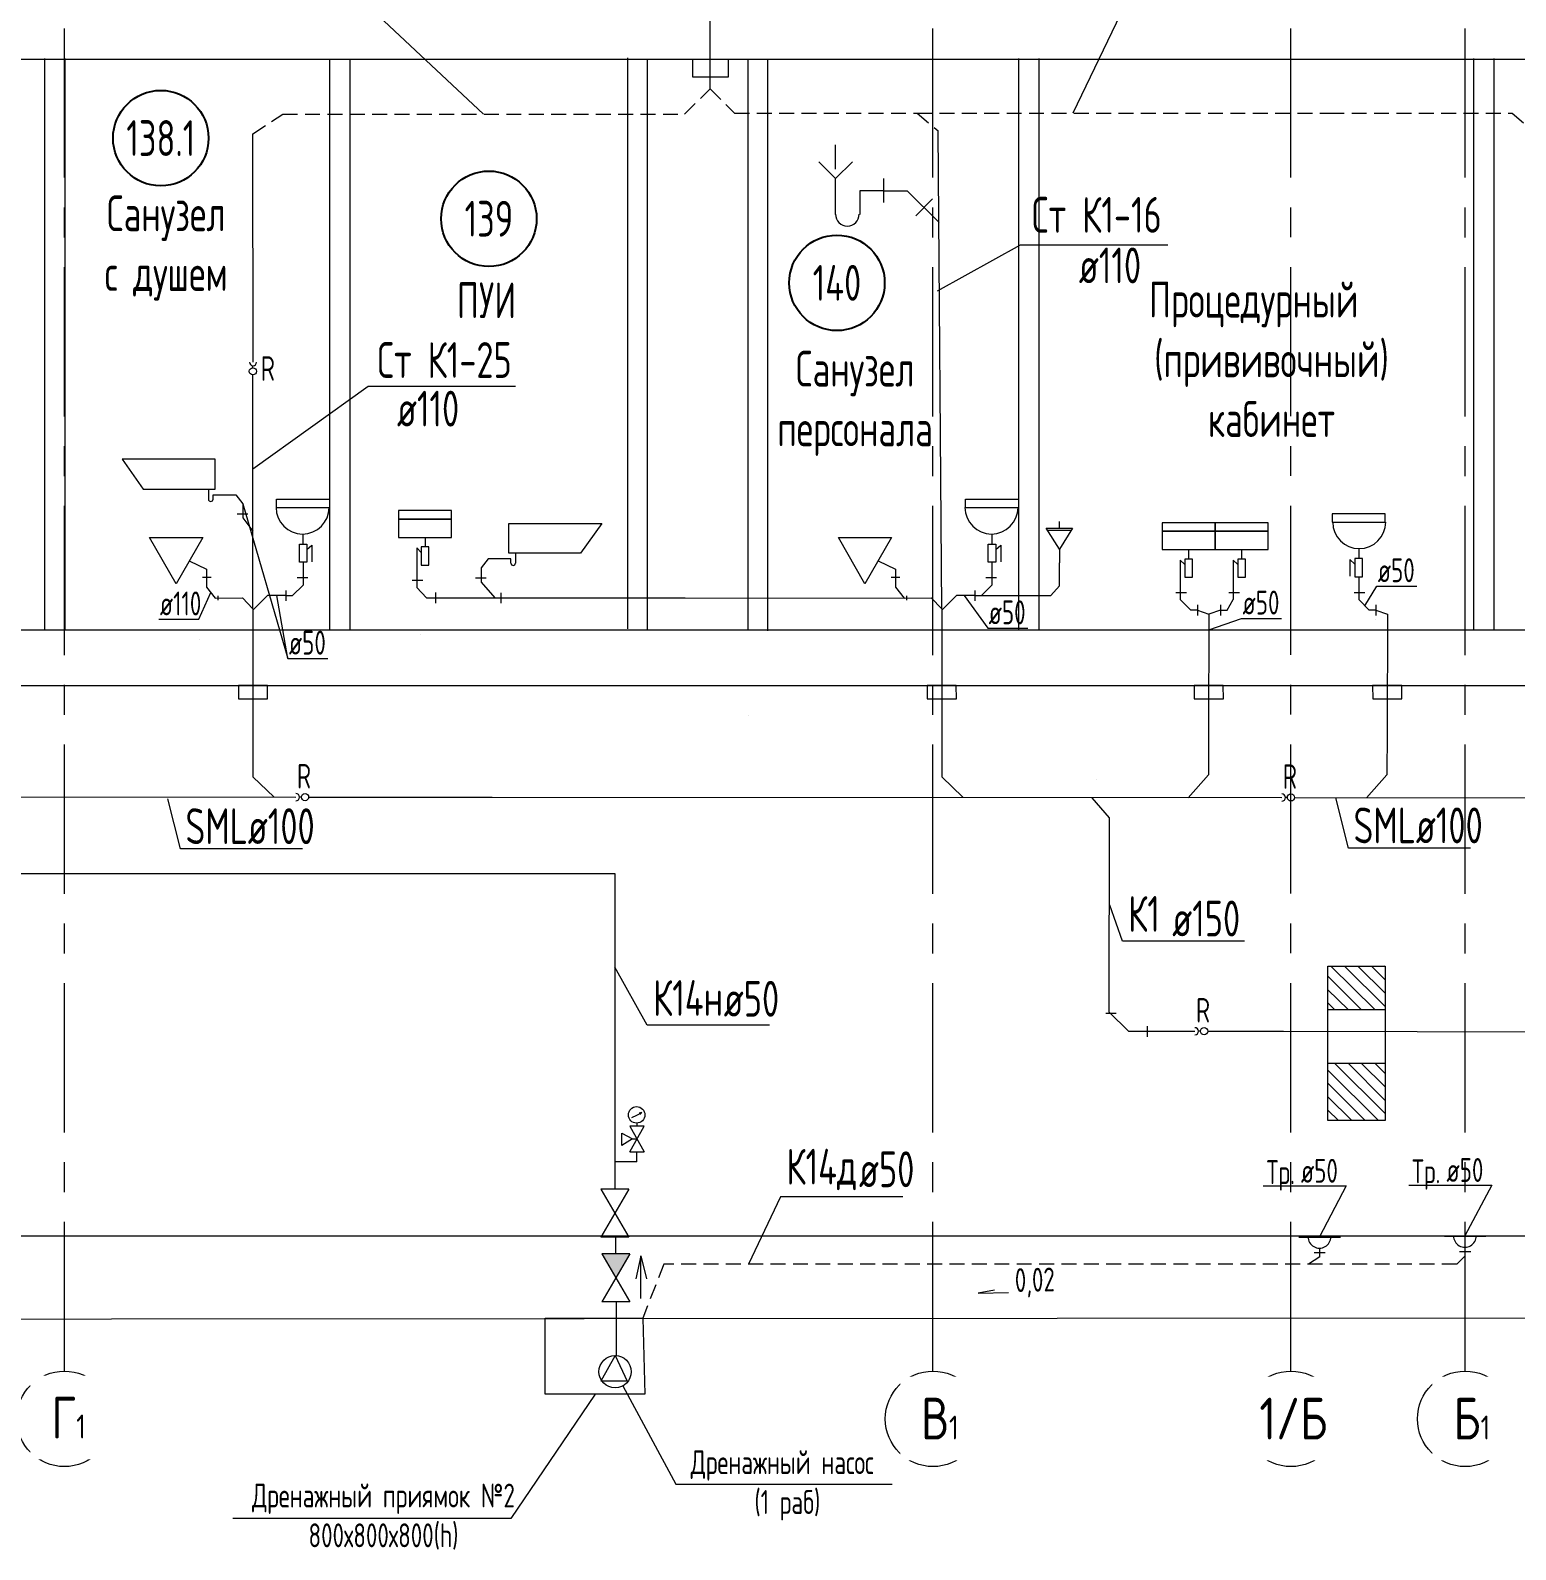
# Model space of a CAD drawing. Header units: millimetres. Extents: x -8689834 to 9419935, y -370377 to 166066.
# Drawn here: x -302838 to -290390, y -26857 to -14127 of the extents above; entities that cross this region are included whole.
import ezdxf
from ezdxf.enums import TextEntityAlignment as Align

# ---------------------------------------------------------------- set-up
doc = ezdxf.new("R2010")
doc.units = ezdxf.units.MM
doc.header["$MEASUREMENT"] = 0
doc.linetypes.add('01_base$0$DASHED2', pattern=[0.375, 0.25, -0.125])
doc.linetypes.add('CENTER', pattern=[2, 1.25, -0.25, 0.25, -0.25])
doc.layers.get('0').update_dxf_attribs({"color": 250, "lineweight": 9})
for name, color, linetype, lineweight in [('_ВК-переход на SML', 3, 'Continuous', 30), ('АР_Маркер экспликации', 239, 'Continuous', 13), ('АР_Номер помещения', 1, 'Continuous', 25), ('АР_Оси', 195, 'Continuous', 9), ('АР_Помещения_площадь', 19, 'Continuous', 9), ('ВК_канализация', 32, 'Continuous', 30), ('ФВ-5', 250, 'Continuous', 9)]:
    doc.layers.add(name, color=color, linetype=linetype, lineweight=lineweight)
for name, color, linetype in [('PDF _0', 7, 'Continuous'), ('PDF ___Text VK', 7, 'Continuous'), ('PDF __OBORUD', 1, 'Continuous'), ('PDF __ВК-Text В1', 7, 'Continuous'), ('PDF __ВК-В1', 5, 'Continuous'), ('PDF __ВК-К3', 7, 'Continuous'), ('PDF __ВК-питьевой фонтанчик', 7, 'Continuous'), ('PDF __ВК-противопожарные муфты', 1, 'Continuous'), ('PDF __ВК-стены', 7, 'Continuous'), ('PDF __ВК-текст К2', 7, 'Continuous'), ('PDF __Дренажные насосы', 1, 'Continuous'), ('PDF __К14', 3, 'Continuous'), ('PDF __насос', 1, 'Continuous'), ('PDF __Сантехника', 7, 'Continuous'), ('PDF _TEKSTBK', 7, 'Continuous'), ('PDF _надписи ВК', 7, 'Continuous'), ('АР_Кровля дорожки', 245, 'Continuous'), ('АР_Таблицы', 250, 'Continuous')]:
    doc.layers.add(name, color=color, linetype=linetype)
doc.layers.add('PDF __ВК-К1', color=7, linetype='Continuous', true_color=0xb80000)
doc.layers.add('PDF __ВК-К14н', color=190, linetype='Continuous', true_color=0x7f00ff)
doc.styles.add('ISOCPEUR', font='isocpeur.ttf', dxfattribs={"width": 0.7})
doc.styles.get("Standard").update_dxf_attribs({"font": 'isocpeur.ttf', "width": 0.7})
doc.styles.add('ГОСТ 2.304', font='isocpeur.ttf', dxfattribs={"width": 0.7})

# ---------------------------------------------------------------- blocks, each defined once
blk = doc.blocks.new('*U3353')
at = {"layer": 'АР_Номер помещения', "color": 7}
blk.add_circle((-15720, 4793), 400, dxfattribs=at)
at = {"layer": 'АР_Помещения_площадь', "color": 7}
blk.add_line((-13545, 633), (-13545, 633), dxfattribs=at)
at = {"color": 7, "style": 'ISOCPEUR', "width": 0.7, "flags": 1}
blk.add_attdef('КАТЕГОРИЯ', (-499, -2092), '', height=250, dxfattribs=at)
at = {"layer": 'АР_Номер помещения', "color": 7, "style": 'ISOCPEUR', "width": 0.7}
blk.add_attdef('НОМЕР_ПОМЕЩЕНИЯ', text='', height=300, dxfattribs=at).set_placement((-15720, 4793), align=Align.MIDDLE_CENTER)
at = {"layer": 'АР_Помещения_площадь', "color": 7, "lineweight": 30, "width": 0.7, "flags": 104}
blk.add_attdef('ИМЯ_ПОМЕЩЕНИЯ', text='', height=100, dxfattribs=at).set_placement((158, 1217), align=Align.MIDDLE_CENTER)
at = {"layer": 'АР_Помещения_площадь', "color": 7, "style": 'ISOCPEUR', "width": 0.7}
blk.add_attdef('ПЛОЩАДЬ_ПОМЕЩЕНИЯ', text='', height=200, dxfattribs=at).set_placement((-13540, 880), align=Align.MIDDLE_RIGHT)
blk = doc.blocks.new('*U3349')
at = {"layer": 'АР_Номер помещения', "color": 7}
blk.add_circle((-15720, 4793), 400, dxfattribs=at)
at = {"layer": 'АР_Помещения_площадь', "color": 7}
blk.add_line((-13545, 633), (-13545, 633), dxfattribs=at)
at = {"color": 7, "style": 'ISOCPEUR', "width": 0.7, "flags": 1}
blk.add_attdef('КАТЕГОРИЯ', (-499, -2092), '', height=250, dxfattribs=at)
at = {"layer": 'АР_Номер помещения', "color": 7, "style": 'ISOCPEUR', "width": 0.7}
blk.add_attdef('НОМЕР_ПОМЕЩЕНИЯ', text='', height=300, dxfattribs=at).set_placement((-15720, 4793), align=Align.MIDDLE_CENTER)
at = {"layer": 'АР_Помещения_площадь', "color": 7, "lineweight": 30, "width": 0.7, "flags": 104}
blk.add_attdef('ИМЯ_ПОМЕЩЕНИЯ', text='', height=100, dxfattribs=at).set_placement((158, 1217), align=Align.MIDDLE_CENTER)
at = {"layer": 'АР_Помещения_площадь', "color": 7, "style": 'ISOCPEUR', "width": 0.7}
blk.add_attdef('ПЛОЩАДЬ_ПОМЕЩЕНИЯ', text='', height=200, dxfattribs=at).set_placement((-13540, 880), align=Align.MIDDLE_RIGHT)
blk = doc.blocks.new('*U3350')
at = {"layer": 'АР_Номер помещения', "color": 7}
blk.add_circle((-15720, 4793), 400, dxfattribs=at)
at = {"layer": 'АР_Помещения_площадь', "color": 7}
blk.add_line((-13545, 633), (-13545, 633), dxfattribs=at)
at = {"color": 7, "style": 'ISOCPEUR', "width": 0.7, "flags": 1}
blk.add_attdef('КАТЕГОРИЯ', (-499, -2092), '', height=250, dxfattribs=at)
at = {"layer": 'АР_Номер помещения', "color": 7, "style": 'ISOCPEUR', "width": 0.7}
blk.add_attdef('НОМЕР_ПОМЕЩЕНИЯ', text='', height=300, dxfattribs=at).set_placement((-15720, 4793), align=Align.MIDDLE_CENTER)
at = {"layer": 'АР_Помещения_площадь', "color": 7, "lineweight": 30, "width": 0.7, "flags": 104}
blk.add_attdef('ИМЯ_ПОМЕЩЕНИЯ', text='', height=100, dxfattribs=at).set_placement((158, 1217), align=Align.MIDDLE_CENTER)
at = {"layer": 'АР_Помещения_площадь', "color": 7, "style": 'ISOCPEUR', "width": 0.7}
blk.add_attdef('ПЛОЩАДЬ_ПОМЕЩЕНИЯ', text='', height=200, dxfattribs=at).set_placement((-13540, 880), align=Align.MIDDLE_RIGHT)
blk = doc.blocks.new('*U3351')
at = {"layer": 'АР_Номер помещения', "color": 7}
blk.add_circle((-15720, 4793), 400, dxfattribs=at)
at = {"layer": 'АР_Помещения_площадь', "color": 7}
blk.add_line((-13545, 633), (-13545, 633), dxfattribs=at)
at = {"color": 7, "style": 'ISOCPEUR', "width": 0.7, "flags": 1}
blk.add_attdef('КАТЕГОРИЯ', (-499, -2092), '', height=250, dxfattribs=at)
at = {"layer": 'АР_Номер помещения', "color": 7, "style": 'ISOCPEUR', "width": 0.7}
blk.add_attdef('НОМЕР_ПОМЕЩЕНИЯ', text='', height=300, dxfattribs=at).set_placement((-15720, 4793), align=Align.MIDDLE_CENTER)
at = {"layer": 'АР_Помещения_площадь', "color": 7, "lineweight": 30, "width": 0.7, "flags": 104}
blk.add_attdef('ИМЯ_ПОМЕЩЕНИЯ', text='', height=100, dxfattribs=at).set_placement((158, 1217), align=Align.MIDDLE_CENTER)
at = {"layer": 'АР_Помещения_площадь', "color": 7, "style": 'ISOCPEUR', "width": 0.7}
blk.add_attdef('ПЛОЩАДЬ_ПОМЕЩЕНИЯ', text='', height=200, dxfattribs=at).set_placement((-13540, 880), align=Align.MIDDLE_RIGHT)
blk = doc.blocks.new('*U3309')
at = {"layer": 'АР_Номер помещения', "color": 7}
blk.add_circle((-15720, 4793), 400, dxfattribs=at)
at = {"layer": 'АР_Помещения_площадь', "color": 7}
blk.add_line((-13545, 633), (-13545, 633), dxfattribs=at)
at = {"color": 7, "style": 'ISOCPEUR', "width": 0.7, "flags": 1}
blk.add_attdef('КАТЕГОРИЯ', (-499, -2092), '', height=250, dxfattribs=at)
at = {"layer": 'АР_Номер помещения', "color": 7, "style": 'ISOCPEUR', "width": 0.7}
blk.add_attdef('НОМЕР_ПОМЕЩЕНИЯ', text='', height=300, dxfattribs=at).set_placement((-15720, 4793), align=Align.MIDDLE_CENTER)
at = {"layer": 'АР_Помещения_площадь', "color": 7, "lineweight": 30, "width": 0.7, "flags": 104}
blk.add_attdef('ИМЯ_ПОМЕЩЕНИЯ', text='', height=100, dxfattribs=at).set_placement((158, 1217), align=Align.MIDDLE_CENTER)
at = {"layer": 'АР_Помещения_площадь', "color": 7, "style": 'ISOCPEUR', "width": 0.7}
blk.add_attdef('ПЛОЩАДЬ_ПОМЕЩЕНИЯ', text='', height=200, dxfattribs=at).set_placement((-13540, 880), align=Align.MIDDLE_RIGHT)

msp = doc.modelspace()

# ---------------------------------------------------------------- hatches: boundary and pattern name
at = {"layer": 'ФВ-5', "ltscale": 500}
h = msp.add_hatch(color=256, dxfattribs=at)
h.dxf.hatch_style = 1
h.paths.add_polyline_path([(-297817.2, -24377.2), (-298051.7, -24377.2), (-297934.4, -24578.6)])

# ---------------------------------------------------------------- linework, layer by layer
at = {"color": 7, "ltscale": 500}
msp.add_lwpolyline([(-291152.3, -13385), (-293411.5, -13385), (-294100.7, -14821)], dxfattribs=at)
at = {"layer": '_ВК-переход на SML', "lineweight": 13}
for points in [[(-300851, -19616.4), (-301094.7, -19617.5), (-301094.2, -19728.8), (-300850.5, -19727.7)], [(-295077.7, -19616.4), (-295321.4, -19617.5), (-295320.8, -19728.8), (-295077.2, -19727.7)], [(-292840.3, -19616.4), (-293083.9, -19617.5), (-293083.4, -19728.8), (-292839.7, -19727.7)], [(-291344.8, -19616.4), (-291588.4, -19617.5), (-291587.9, -19728.8), (-291344.2, -19727.7)]]:
    msp.add_lwpolyline(points, close=True, dxfattribs=at)
at = {"layer": 'PDF _0', "lineweight": 13}
for points in [[(-297790.2, -23415.5), (-297880.3, -23469.6), (-297880.3, -23367.4), (-297790.2, -23415.5), (-297754.1, -23415.5)], [(-297814.2, -23523.7), (-297694, -23307.3), (-297814.2, -23307.3), (-297694, -23523.7)], [(-297814.2, -23523.7), (-297694, -23523.7)], [(-297754.1, -23607.8), (-297754.1, -23523.7)], [(-297754.1, -23607.8), (-297940.5, -23607.8)]]:
    msp.add_lwpolyline(points, dxfattribs=at)
at = {"layer": 'PDF _0', "color": 3, "lineweight": 13}
for centre in [(-292034.4, -24235.5), (-292034.4, -24235.5), (-290815.1, -24228.6), (-290815.1, -24228.6)]:
    msp.add_arc(centre, 95.2, 179.99999, 0.00001, dxfattribs=at)
at = {"layer": 'PDF ___Text VK', "color": 3, "lineweight": 13}
msp.add_lwpolyline([(-298523.5, -24918.2), (-297706, -24918.2), (-297688, -25555.4), (-298523.5, -25555.4)], close=True, dxfattribs=at)
at = {"layer": 'PDF __OBORUD', "lineweight": 13}
for points in [[(-297796.2, -23235.1), (-297754.1, -23217.1), (-297712, -23193.1), (-297730.1, -23211.1)], [(-297754.1, -23283.2), (-297754.1, -23307.3)], [(-297712, -23193.1), (-297736.1, -23199.1)]]:
    msp.add_lwpolyline(points, dxfattribs=at)
msp.add_circle((-297757.1, -23214.1), 69.1, dxfattribs=at)
at = {"layer": 'PDF __ВК-Text В1', "lineweight": 13}
msp.add_lwpolyline([(-294758.6, -24682.1), (-294894.3, -24707.9), (-294641, -24702.7)], dxfattribs=at)
at = {"layer": 'PDF __ВК-В1', "color": 244, "lineweight": 13, "true_color": 0x991b1e}
for points in [[(-297140.3, -14616.2), (-297140.3, -12868.6)], [(-294213.9, -18782.2), (-294213.9, -18782.2), (-294213.9, -18589.6)]]:
    msp.add_lwpolyline(points, dxfattribs=at)
at = {"layer": 'PDF __ВК-В1', "lineweight": 13}
msp.add_lwpolyline([(-294213.9, -18297.5), (-294213.9, -18242.5)], dxfattribs=at)
at = {"layer": 'PDF __ВК-К1', "color": 244, "lineweight": 13, "true_color": 0x991b1e}
for points in [[(-295688.2, -15369.1), (-295688.2, -15568.1)], [(-295688.2, -15470.7), (-295887.2, -15470.7)], [(-295688.2, -15470.7), (-295489.3, -15470.7), (-295222.6, -15737.4)], [(-295277.6, -15538.4), (-295417.3, -15682.4)], [(-301116.8, -18017.4), (-301057.5, -18093.6)], [(-301104.1, -18178.3), (-301015.2, -18178.3)], [(-301057.5, -18093.6), (-301057.5, -18212.1), (-300972.9, -18322.2)], [(-300551.9, -18584.1), (-300551.9, -18774.5)], [(-299000.6, -18554.6), (-299059.9, -18630.8)], [(-294778.6, -18584.1), (-294778.6, -18774.5)], [(-301396.3, -18708.6), (-301323.8, -18708.6)], [(-301361.8, -18643), (-301361.8, -18791.5)], [(-299599.6, -18603.4), (-299599.6, -18793.9)], [(-299059.9, -18630.8), (-299059.9, -18749.4), (-298946.5, -18882.8)], [(-295623, -18708.6), (-295550.4, -18708.6)], [(-295588.4, -18643), (-295588.4, -18791.5)], [(-293200.7, -18705.5), (-293200.7, -18895.9)], [(-292756.2, -18705.5), (-292756.2, -18895.9)], [(-291705.2, -18705.9), (-291705.2, -18896.3)], [(-301361.8, -18791.5), (-301289.2, -18884.8)], [(-300695.8, -18863.4), (-300640.8, -18863.4), (-300551.9, -18774.5)], [(-300695.8, -18819), (-300695.8, -18907.9)], [(-300513.8, -18715.3), (-300602.7, -18715.3)], [(-299637.7, -18734.7), (-299548.8, -18734.7)], [(-299518.8, -18882.8), (-299518.8, -18882.8), (-299599.6, -18793.9)], [(-299442.3, -18838.4), (-299442.3, -18927.3)], [(-299106.5, -18715.5), (-299017.6, -18715.5)], [(-298893.9, -18838.7), (-298893.9, -18927.6)], [(-295588.4, -18791.5), (-295515.9, -18884.8)], [(-294922.5, -18863.4), (-294867.5, -18863.4), (-294778.6, -18774.5)], [(-294922.5, -18819), (-294922.5, -18907.9)], [(-294740.5, -18715.3), (-294829.4, -18715.3)], [(-293238.8, -18836.7), (-293149.9, -18836.7)], [(-292794.3, -18836.7), (-292705.4, -18836.7)], [(-291743.3, -18837.1), (-291654.4, -18837.1)], [(-301264.7, -18902.4), (-301264.7, -18866)], [(-295491.4, -18902.4), (-295491.4, -18866)], [(-293056.7, -18984.8), (-293111.8, -18984.8), (-293200.7, -18895.9)], [(-293056.7, -18940.4), (-293056.7, -19029.3)], [(-292863.5, -18941), (-292864, -19029.8)], [(-292863.7, -18985.4), (-292808.7, -18985.7), (-292756.2, -18895.9)], [(-291561.3, -18985.2), (-291616.3, -18985.2), (-291705.2, -18896.3)], [(-291561.3, -18940.8), (-291561.3, -19029.7)], [(-293736.7, -22364.9), (-293825.6, -22364.9)], [(-293796, -22352.2), (-293635.1, -22513)], [(-293635.1, -22513), (-293077.7, -22513.5)], [(-293478.5, -22470.7), (-293478.5, -22559.6)], [(-292971, -22513.1), (-292335.6, -22513)], [(-292335.6, -22513), (-290096.3, -22517.2)], [(-292205.9, -24237.6), (-291858.8, -24237.6)], [(-290986.5, -24230.7), (-290639.4, -24230.7)], [(-291985.7, -24368.8), (-292078.9, -24368.8)], [(-291985.7, -24368.8), (-292078.9, -24368.8)], [(-292032.3, -24402.7), (-292032.3, -24334.9)], [(-292032.3, -24402.7), (-292032.3, -24334.9)], [(-290766.4, -24361.9), (-290859.5, -24361.9)], [(-290766.4, -24361.9), (-290859.5, -24361.9)], [(-290813, -24395.8), (-290813, -24328)], [(-290813, -24395.8), (-290813, -24328)]]:
    msp.add_lwpolyline(points, dxfattribs=at)
at = {"layer": 'PDF __ВК-К1', "lineweight": 13}
for points in [[(-292205.9, -24237.6), (-291858.8, -24237.6)], [(-290986.5, -24230.7), (-290639.4, -24230.7)]]:
    msp.add_lwpolyline(points, dxfattribs=at)
at = {"layer": 'PDF __ВК-К14н', "color": 152, "lineweight": 13, "true_color": 0x2776bb}
for points in [[(-316025.2, -21192), (-297940.6, -21191)], [(-297940.6, -21191), (-297940.5, -23066.8)], [(-297940.5, -23066.8), (-297938.7, -23836.3)], [(-297934.4, -24233), (-297934.4, -24377.2)], [(-297928.4, -24780), (-297928.4, -25230.8)]]:
    msp.add_lwpolyline(points, dxfattribs=at)
at = {"layer": 'PDF __ВК-К3', "lineweight": 13}
msp.add_lwpolyline([(-291963.1, -23262.3), (-291963.1, -21967), (-291484.7, -21967), (-291484.7, -23262.3)], close=True, dxfattribs=at)
for points in [[(-291569.4, -22331), (-291937.7, -21967)], [(-291484.7, -22305.6), (-291823.4, -21967)], [(-291484.7, -22195.5), (-291713.3, -21967)], [(-291484.7, -22081.2), (-291599, -21967)], [(-291484.7, -21971.2), (-291488.9, -21967)], [(-291683.7, -22331), (-291963.1, -22051.6)], [(-291793.7, -22331), (-291963.1, -22165.9)], [(-291908, -22331), (-291963.1, -22276)], [(-291963.1, -22331), (-291484.7, -22331)], [(-291963.1, -22779.7), (-291484.7, -22779.7)], [(-291484.7, -23203), (-291908, -22779.7)], [(-291484.7, -23092.9), (-291793.7, -22779.7)], [(-291484.7, -22978.6), (-291683.7, -22779.7)], [(-291484.7, -22868.6), (-291569.4, -22779.7)], [(-291539.7, -23262.3), (-291963.1, -22839)], [(-291649.8, -23262.3), (-291963.1, -22949)], [(-291764.1, -23262.3), (-291963.1, -23063.3)], [(-291874.2, -23262.3), (-291963.1, -23173.4)]]:
    msp.add_lwpolyline(points, dxfattribs=at)
at = {"layer": 'PDF __ВК-питьевой фонтанчик', "lineweight": 13}
for points in [[(-294213.9, -18475.3), (-294323.9, -18297.5), (-294103.8, -18297.5), (-294213.9, -18475.3), (-294213.9, -18589.6)], [(-294311.2, -18314.4), (-294112.3, -18314.4)]]:
    msp.add_lwpolyline(points, dxfattribs=at)
at = {"layer": 'PDF __ВК-противопожарные муфты', "lineweight": 13}
for points in [[(-297385.8, -14367.8), (-297140.3, -14367.8), (-296890.6, -14367.8)], [(-297288.5, -14367.8), (-297288.5, -14516), (-296987.9, -14516), (-296987.9, -14367.8)]]:
    msp.add_lwpolyline(points, dxfattribs=at)
at = {"layer": 'PDF __ВК-стены', "color": 18, "lineweight": 13, "true_color": 0x000000}
for points in [[(-358331.5, -14367.8), (-278656.6, -14367.8)], [(-302718.2, -14363.6), (-302718.2, -19147.1)], [(-302548.9, -14363.6), (-302548.9, -19147.1)], [(-300329.6, -14372.4), (-300329.6, -19155.9)], [(-300160.3, -14372.4), (-300160.3, -19155.9)], [(-297832.2, -14357.6), (-297832.2, -19141.1)], [(-297669.3, -14367.8), (-297669.3, -19151.3)], [(-296823.7, -14365.3), (-296823.7, -19148.8)], [(-296660.8, -14375.5), (-296660.8, -19159)], [(-294556.3, -14363.6), (-294556.3, -19147.1)], [(-294387, -14363.6), (-294387, -19147.1)], [(-290743.1, -14363.6), (-290743.1, -19147.1)], [(-290573.8, -14363.6), (-290573.8, -19147.1)], [(-358331.5, -19151.3), (-278656.6, -19151.3)], [(-358331.5, -19616.9), (-278656.6, -19616.9)], [(-357632.8, -24960.8), (-222911.6, -24866.1)]]:
    msp.add_lwpolyline(points, dxfattribs=at)
at = {"layer": 'PDF __ВК-текст К2', "lineweight": 13}
for points in [[(-298105.8, -25555.4), (-298811, -26594.7), (-298859.1, -26594.7), (-301140.5, -26594.7)], [(-297873.3, -25485.1), (-297429.4, -26308.4), (-297381.3, -26308.4), (-295614.1, -26308.4)]]:
    msp.add_lwpolyline(points, dxfattribs=at)
at = {"layer": 'PDF __Дренажные насосы', "lineweight": 13}
msp.add_circle((-297937.4, -25366), 135.2, dxfattribs=at)
at = {"layer": 'PDF __К14', "lineweight": 13}
msp.add_lwpolyline([(-296090.4, -15288.7), (-296090.4, -15085.5)], dxfattribs=at)
at = {"layer": 'PDF __насос', "lineweight": 13}
for points in [[(-297937.4, -25230.5), (-297836.4, -25444.5), (-298056.4, -25444.5)], [(-297937.4, -25230.5), (-298056.4, -25444.5)]]:
    msp.add_lwpolyline(points, dxfattribs=at)
at = {"layer": 'PDF __Сантехника', "lineweight": 13}
for points in [[(-301290.3, -17721.1), (-302069.2, -17721.1), (-301891.4, -17970.8), (-301290.3, -17970.8)], [(-300774.1, -18054.9), (-300329.6, -18054.9), (-300329.6, -18126.9), (-300774.1, -18126.9)], [(-295000.8, -18054.9), (-294556.3, -18054.9), (-294556.3, -18126.9), (-295000.8, -18126.9)], [(-299307.5, -18150.5), (-299752, -18150.5), (-299752, -18222.5), (-299307.5, -18222.5)], [(-291482.9, -18176.7), (-291927.4, -18176.7), (-291927.4, -18248.7), (-291482.9, -18248.7)], [(-299307.5, -18222.5), (-299752, -18222.5), (-299752, -18374.9), (-299307.5, -18374.9)], [(-298827.1, -18258.3), (-298048.2, -18258.3), (-298226, -18508.1), (-298827.1, -18508.1)], [(-292908.6, -18252.5), (-293353.1, -18252.5), (-293353.1, -18324.5), (-292908.6, -18324.5)], [(-292908.6, -18324.5), (-293353.1, -18324.5), (-293353.1, -18476.9), (-292908.6, -18476.9)], [(-292464.1, -18252.5), (-292908.6, -18252.5), (-292908.6, -18324.5), (-292464.1, -18324.5)], [(-292464.1, -18324.5), (-292908.6, -18324.5), (-292908.6, -18476.9), (-292464.1, -18476.9)], [(-301617.4, -18763.9), (-301838.5, -18377), (-301392.9, -18377)], [(-300583.6, -18431.7), (-300520.1, -18431.7), (-300520.1, -18584.1), (-300583.6, -18584.1)], [(-299498, -18455.3), (-299561.5, -18455.3), (-299561.5, -18607.7), (-299498, -18607.7)], [(-295844.1, -18763.9), (-296065.2, -18377), (-295619.5, -18377)], [(-294810.3, -18431.7), (-294746.8, -18431.7), (-294746.8, -18584.1), (-294810.3, -18584.1)], [(-293099.1, -18557.3), (-293162.6, -18557.3), (-293162.6, -18709.7), (-293099.1, -18709.7)], [(-292654.6, -18557.3), (-292718.1, -18557.3), (-292718.1, -18709.7), (-292654.6, -18709.7)], [(-291673.4, -18553.5), (-291736.9, -18553.5), (-291736.9, -18705.9), (-291673.4, -18705.9)]]:
    msp.add_lwpolyline(points, close=True, dxfattribs=at)
for points in [[(-301345.4, -17970.8), (-301345.4, -18055.5)], [(-301307.3, -18055.5), (-301307.3, -18017.4), (-301116.8, -18017.4)], [(-300554, -18351.2), (-300554, -18431.7)], [(-300520.1, -18478.2), (-300477.8, -18440.1), (-300477.8, -18579.8)], [(-299529.8, -18374.9), (-299529.8, -18455.3)], [(-294780.7, -18351.2), (-294780.7, -18431.7)], [(-294746.8, -18478.2), (-294704.5, -18440.1), (-294704.5, -18579.8)], [(-301506.9, -18570.4), (-301361.8, -18643)], [(-299561.5, -18501.9), (-299599.6, -18463.8), (-299599.6, -18603.4)], [(-298810.2, -18592.7), (-298810.2, -18554.6), (-299000.6, -18554.6)], [(-298772.1, -18508.1), (-298772.1, -18592.7)], [(-295733.5, -18570.4), (-295588.4, -18643)], [(-293162.6, -18603.9), (-293200.7, -18565.8), (-293200.7, -18705.5)], [(-293130.8, -18476.9), (-293130.8, -18557.3)], [(-292718.1, -18603.9), (-292756.2, -18565.8), (-292756.2, -18705.5)], [(-292686.4, -18476.9), (-292686.4, -18557.3)], [(-291736.9, -18600), (-291779.3, -18561.9), (-291779.3, -18701.6)], [(-291703.1, -18473), (-291703.1, -18553.5)]]:
    msp.add_lwpolyline(points, dxfattribs=at)
for centre, radius, start, end in [((-301326.3, -18055.5), 19, 180.00002, 359.99998), ((-300556.1, -18124.8), 222.2, 180, 0), ((-294782.8, -18124.8), 222.2, 180, 0), ((-291700.9, -18246.6), 222.2, 180, 0), ((-298791.1, -18590.6), 19, 180.00002, 359.99998)]:
    msp.add_arc(centre, radius, start, end, dxfattribs=at)
at = {"layer": 'PDF _TEKSTBK', "lineweight": 13}
for points in [[(-296090.4, -15369.1), (-296230.1, -15229.4)], [(-296090.4, -15669.7), (-296090.4, -15369.1), (-295946.4, -15229.4)], [(-295887.2, -15470.7), (-295887.2, -15669.7)]]:
    msp.add_lwpolyline(points, dxfattribs=at)
msp.add_arc((-295990.9, -15667.6), 99.5, 180.00001, 359.99999, dxfattribs=at)
at = {"layer": 'PDF _надписи ВК', "lineweight": 13}
for points in [[(-297821.5, -23836.3), (-298055.9, -24239)], [(-297821.5, -23836.3), (-298055.9, -23836.3), (-297821.5, -24239), (-298055.9, -24239)], [(-297814.2, -24377.2), (-298048.7, -24780)], [(-297814.2, -24377.2), (-298048.7, -24377.2), (-297814.2, -24780), (-298048.7, -24780)]]:
    msp.add_lwpolyline(points, dxfattribs=at)
at = {"layer": 'АР_Кровля дорожки', "color": 244, "linetype": '01_base$0$DASHED2', "lineweight": 13, "ltscale": 500, "true_color": 0x991b1e}
for points in [[(-300972.9, -14993), (-300723.3, -14829), (-297355, -14829), (-297140.3, -14616.2)], [(-297140.3, -14616.2), (-296937.3, -14821), (-295405.6, -14821)], [(-295405.6, -14821), (-295230.3, -14968)], [(-295405.6, -14821), (-291951.7, -14821), (-290420.1, -14821)], [(-290420.1, -14821), (-290244.7, -14968)]]:
    msp.add_lwpolyline(points, dxfattribs=at)
at = {"layer": 'АР_Кровля дорожки', "color": 7, "lineweight": 13, "ltscale": 500}
for points in [[(-298772.9, -17110.2), (-300006.9, -17110.2), (-300972.9, -17805.1)], [(-300679.3, -19390.4), (-300772.5, -18863.4)], [(-297721.1, -24753.8), (-297721.1, -24394.1), (-297764.8, -24587.4)], [(-297721.1, -24394.1), (-297673.3, -24587.4)]]:
    msp.add_lwpolyline(points, dxfattribs=at)
at = {"layer": 'АР_Кровля дорожки', "color": 244, "lineweight": 13, "ltscale": 500, "true_color": 0x991b1e}
msp.add_lwpolyline([(-299518.8, -18882.8), (-297349.5, -18882.8), (-295515.9, -18884.8)], dxfattribs=at)
at = {"layer": 'АР_Кровля дорожки', "color": 3, "linetype": '01_base$0$DASHED2', "lineweight": 13, "ltscale": 500}
msp.add_lwpolyline([(-290813, -24395.8), (-290883.8, -24463.8), (-297529.2, -24464), (-297706, -24918.2)], dxfattribs=at)
at = {"layer": 'АР_Кровля дорожки', "color": 3, "lineweight": 13, "ltscale": 500}
msp.add_lwpolyline([(-292032.3, -24402.7), (-292126.4, -24463.8)], dxfattribs=at)
at = {"layer": 'АР_Оси', "color": 18, "linetype": 'CENTER', "lineweight": 13, "ltscale": 1000, "true_color": 0x000000}
for p, q in [((-290813, -25361.3), (-290813, -615.5)), ((-295273.2, -25361.3), (-295273.2, -637.6)), ((-302552.4, -25361.3), (-302552.4, -1926.4))]:
    msp.add_line(p, q, dxfattribs=at)
at = {"layer": 'АР_Оси', "color": 18, "lineweight": 13, "ltscale": 0.5, "true_color": 0x000000}
for centre in [(-302552.4, -25761.3), (-295273.2, -25761.3), (-292273.2, -25761.3), (-290813, -25761.3)]:
    msp.add_circle(centre, 400, dxfattribs=at)
at = {"layer": 'ВК_канализация', "color": 18, "lineweight": 13, "ltscale": 500, "true_color": 0x000000}
for points in [[(-303142, -13100), (-300882.8, -13100), (-299039.1, -14829)], [(-293304.2, -15926), (-294543.3, -15926), (-295237.8, -16311.1)], [(-301057.5, -18093.6), (-300679.3, -19390.4), (-300344, -19390.4)], [(-301760.9, -19061.5), (-301425.7, -19061.5), (-301325.5, -18838.2)], [(-291653.3, -18948.2), (-291553.3, -18783.6), (-291218.1, -18783.6)], [(-295012.4, -18863.4), (-294814.6, -19136.3), (-294479.4, -19136.3)], [(-292960.7, -19151.3), (-292687, -19054.3), (-292351.8, -19054.3)], [(-300679.3, -19390.4), (-300679.3, -19390.4)], [(-300557.1, -20984.7), (-301581, -20984.7), (-301686.2, -20565)], [(-290767.7, -20978), (-291791.6, -20978), (-291896.8, -20558.3)], [(-292661.9, -21758.5), (-293685.8, -21758.5), (-293790.9, -21456.7)], [(-296643.8, -22463.3), (-297667.7, -22463.3), (-297940.5, -21975)], [(-291286.5, -23802.4), (-290589.8, -23802.4), (-290815.1, -24228.6)], [(-295526.2, -23900.1), (-296550.1, -23900.1), (-296820.6, -24464)], [(-292505.9, -23809.3), (-291809.2, -23809.3), (-292034.4, -24235.5)]]:
    msp.add_lwpolyline(points, dxfattribs=at)
at = {"layer": 'ВК_канализация', "color": 244, "lineweight": 13, "ltscale": 500, "true_color": 0x991b1e}
for points in [[(-300971.9, -16907.2), (-300972.9, -14993)], [(-295199.5, -18974.8), (-295199.5, -18974.8), (-295230.3, -14968)], [(-300972.9, -18974.8), (-300972.9, -18974.8), (-300972.9, -17013.9)], [(-300972.5, -16953.9), (-300972.3, -16937.2)], [(-294867.5, -18863.4), (-294286.1, -18862.6), (-294213.9, -18782.2)], [(-301289.2, -18884.8), (-301060.4, -18882.8)], [(-301060.4, -18882.8), (-300972.9, -18974.8)], [(-300695.8, -18863.4), (-300849.2, -18863.4), (-300972.4, -18986.5)], [(-295515.9, -18884.8), (-295287.1, -18882.8)], [(-295287.1, -18882.8), (-295199.5, -18974.8)], [(-294922.5, -18863.4), (-295075.9, -18863.4), (-295199.1, -18986.5)], [(-300972.9, -18974.8), (-300972.9, -19962.5)], [(-295199.5, -18974.8), (-295199.5, -19962.5)], [(-293056.7, -18985.2), (-292960.3, -19020)], [(-292960.3, -19020), (-292963.2, -20007)], [(-292863.8, -18985.8), (-292960.3, -19020)], [(-291561.3, -18985.2), (-291464.9, -19020)], [(-291464.9, -19020), (-291467.7, -20007)], [(-300972.9, -19962.5), (-300972.9, -20382.8), (-300795.3, -20551.3)], [(-295199.5, -19962.5), (-295199.5, -20382.8), (-295022, -20551.3)], [(-292963.2, -20007), (-292964.2, -20366.1), (-293135.1, -20556.4)], [(-291467.7, -20007), (-291468.7, -20366.1), (-291639.6, -20556.4)], [(-305708.2, -20549), (-300612.6, -20552)], [(-300565.9, -20551.6), (-300582.6, -20551.8)], [(-300505.9, -20551.4), (-298966.3, -20552.6)], [(-298966.3, -20552.6), (-292349.9, -20554.8)], [(-293796, -22352.2), (-293793.1, -20726.1), (-293938.2, -20558.3)], [(-292303.2, -20554.4), (-292319.9, -20554.6)], [(-292243.2, -20554.2), (-288880.3, -20556.2)], [(-293031, -22513.1), (-293047.7, -22513.2)]]:
    msp.add_lwpolyline(points, dxfattribs=at)
at = {"layer": 'ВК_канализация', "color": 7, "lineweight": 13, "ltscale": 500}
msp.add_lwpolyline([(-286454.4, -24230.7), (-358500.8, -24230.7)], dxfattribs=at)
at = {"layer": 'ВК_канализация', "color": 244, "lineweight": 13, "ltscale": 500, "true_color": 0x991b1e}
for centre in [(-300972.9, -16983.9), (-300535.9, -20551.4), (-292273.2, -20554.1), (-293001, -22512.8)]:
    msp.add_circle(centre, 30, dxfattribs=at)
for centre, start, end in [((-300971.9, -16907.2), 179.27075, 359.27075), ((-300612.6, -20552), 270.50316, 90.50316), ((-292349.9, -20554.8), 270.50316, 90.50316), ((-293077.7, -22513.5), 270.50316, 90.50316)]:
    msp.add_arc(centre, 30, start, end, dxfattribs=at)

# ---------------------------------------------------------------- block references
at = {"layer": 'АР_Маркер экспликации', "color": 7, "lineweight": 13}
ref = msp.add_blockref('*U3309', (-305109, -19696.2), dxfattribs=dict(at, xscale=-1))
ref.add_attrib('НОМЕР_ПОМЕЩЕНИЯ', '134.1', dxfattribs={"layer": 'АР_Номер помещения', "color": 7, "height": 300, "style": 'ISOCPEUR', "width": 0.7}).set_placement((-289389.2, -14902.9), align=Align.MIDDLE_CENTER)
ref = msp.add_blockref('*U3350', (-286024.9, -19823.2), dxfattribs=at)
ref.add_attrib('НОМЕР_ПОМЕЩЕНИЯ', '138.1', dxfattribs={"layer": 'АР_Номер помещения', "color": 7, "height": 300, "style": 'ISOCPEUR', "width": 0.7}).set_placement((-301744.6, -15029.8), align=Align.MIDDLE_CENTER)
ref = msp.add_blockref('*U3351', (-287879.5, -19867), dxfattribs=at)
ref.add_attrib('НОМЕР_ПОМЕЩЕНИЯ', '145', dxfattribs={"layer": 'АР_Номер помещения', "color": 7, "height": 300, "style": 'ISOCPEUR', "width": 0.7}).set_placement((-303599.2, -15073.6), align=Align.MIDDLE_CENTER)
ref = msp.add_blockref('*U3349', (-283275.1, -20498.8), dxfattribs=at)
ref.add_attrib('НОМЕР_ПОМЕЩЕНИЯ', '139', dxfattribs={"layer": 'АР_Номер помещения', "color": 7, "height": 300, "style": 'ISOCPEUR', "width": 0.7}).set_placement((-298994.9, -15705.4), align=Align.MIDDLE_CENTER)
ref = msp.add_blockref('*U3353', (-280358.2, -21035.9), dxfattribs=at)
ref.add_attrib('НОМЕР_ПОМЕЩЕНИЯ', '140', dxfattribs={"layer": 'АР_Номер помещения', "color": 7, "height": 300, "style": 'ISOCPEUR', "width": 0.7}).set_placement((-296077.9, -16242.5), align=Align.MIDDLE_CENTER)

# ---------------------------------------------------------------- texts
at = {"layer": 'АР_Таблицы', "lineweight": 13, "ltscale": 100, "attachment_point": 4, "style": 'ISOCPEUR'}
for s, insert, char_height, width in [('\\pxi-1,l1,qc,t1,5;Санузел \\Pс душем', (-303029.3, -15951), 300, 2659.108), ('\\pxi-1,l1,t1,5;Ст К1-16', (-294444.3, -15672.9), 300, 7500), ('\\pxi-1,l1,t1,5;ø110', (-294050.7, -16096.4), 300, 7500), ('\\pxi-1,l1,qc,t1,5;ПУИ', (-300344.7, -16388.6), 300, 2659.108), ('\\pxi-1,l1,qc,t1,5;Процедурный (прививочный) кабинет', (-293915.6, -16883.5), 300, 2659.108), ('\\pxqc;Санузел\\Pперсонала', (-297255.6, -17252.4), 300, 2659.108), ('\\pxi-1,l1,t1,5;ø50', (-291545.5, -18650.9), 200, 7500), ('\\pxi-1,l1,t1,5;ø110', (-301753.2, -18928.9), 200, 7500), ('\\pxi-1,l1,t1,5;ø50', (-292679.3, -18921.7), 200, 7500), ('\\pxi-1,l1,t1,5;ø50', (-294806.8, -19003.6), 200, 7500), ('\\pxi-1,l1,t1,5;ø50', (-300671.5, -19257.7), 200, 7500)]:
    msp.add_mtext(s, dxfattribs=dict(at, insert=insert, char_height=char_height, width=width))
at = {"layer": 'АР_Таблицы', "lineweight": 13, "ltscale": 100, "insert": (-294587, -24622.6), "char_height": 200, "width": 7500, "attachment_point": 4, "rotation": 1.16501, "style": 'ISOCPEUR'}
msp.add_mtext('\\pxi-1,l1,t1,5;0,02', dxfattribs=at)
at = {"layer": 'ВК_канализация', "color": 18, "lineweight": 13, "ltscale": 100, "true_color": 0x000000, "attachment_point": 4, "style": 'ISOCPEUR'}
for s, insert, char_height, width in [('Ст К1-25', (-299930.3, -16889.5), 300, 5891.51), ('R', (-300906.9, -16959.9), 205.4, 5730.034), ('\\pxi-1,l1,t1,5;ø110', (-299765.9, -17296.6), 300, 7500), ('R', (-300604.2, -20376.2), 205.4, 5730.034), ('R', (-292341.5, -20378.9), 205.4, 5730.034), ('\\pxi-1,l1,t1,5;SMLø100', (-301537.7, -20795.2), 300, 2224.257), ('\\pxi-1,l1,t1,5;SMLø100', (-291748.4, -20788.5), 300, 2224.257), ('К1', (-293637.7, -21530.2), 300, 5891.51), ('\\pxi-1,l1,t1,5;ø150', (-293268.5, -21568.8), 300, 7500), ('К14н', (-297619.5, -22234.9), 300, 5891.51), ('\\pxi-1,l1,t1,5;ø50', (-297026.8, -22241.3), 300, 7500), ('R', (-293069.4, -22337.6), 205.4, 5730.034), ('К14д', (-296501.9, -23671.7), 300, 5891.51), ('\\pxi-1,l1,t1,5;ø50', (-295893.6, -23670.1), 300, 7500), ('Тр.', (-292477.9, -23720.9), 200, 5891.51), ('\\pxi-1,l1,t1,5;ø50', (-292189.5, -23682.7), 200, 7500), ('Тр.', (-291258.6, -23714), 200, 5891.51), ('\\pxi-1,l1,t1,5;ø50', (-290970.1, -23675.9), 200, 7500), ('\\pxqc;Дренажный насос\\P (1 раб)', (-299483.8, -26318.3), 200, 5891.51), ('\\pxqc;Дренажный приямок №2\\P800х800х800(h)', (-302824.3, -26580.1), 200, 5891.51)]:
    msp.add_mtext(s, dxfattribs=dict(at, insert=insert, char_height=char_height, width=width))

# ---------------------------------------------------------------- next in the draw order: texts
at = {"layer": 'АР_Оси', "color": 18, "lineweight": 13, "true_color": 0x000000, "char_height": 350, "width": 528.82, "attachment_point": 1, "line_spacing_factor": 1.149209, "style": 'ГОСТ 2.304', "bg_fill": 2}
for s, insert in [('{\\W0.8;Г\\H0.57143x;1}', (-302662.1, -25575.5)), ('{\\W0.8;В\\H0.57143x;1}', (-295373, -25583.6)), ('{\\W0.8;1/Б}', (-292538, -25583.6)), ('{\\W0.8;Б\\H0.57143x;1}', (-290912.8, -25583.6))]:
    msp.add_mtext(s, dxfattribs=dict(at, insert=insert))

# ---------------------------------------------------------------- next in the draw order: linework, layer by layer
at = {"layer": 'АР_Оси', "color": 18, "linetype": 'CENTER', "lineweight": 13, "ltscale": 1000, "true_color": 0x000000}
msp.add_line((-292273.2, -25360.4), (-292273.2, -637.6), dxfattribs=at)

doc.saveas('drawing.dxf')
